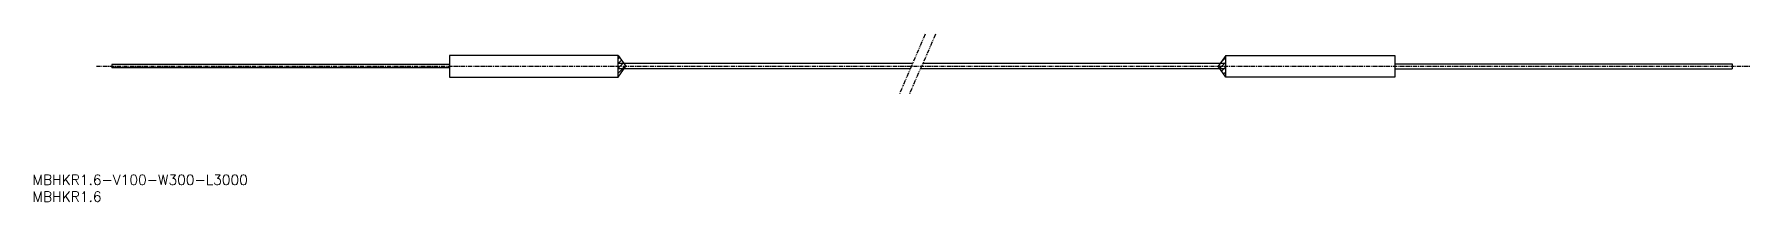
# Model space of a CAD drawing. Extents: x 1 to 509, y 0 to 50.
import ezdxf

# ---------------------------------------------------------------- set-up
doc = ezdxf.new("R2010")
doc.units = 0
doc.linetypes.add('CENTER', pattern=[2, 1.25, -0.25, 0.25, -0.25])
doc.linetypes.add('PHANTOM', pattern=[2.5, 1.25, -0.25, 0.25, -0.25, 0.25, -0.25])
doc.layers.get('0').update_dxf_attribs({"linetype": 'CONTINUOUS'})
doc.layers.add('CENTER', color=1, linetype='CENTER')
doc.styles.get("Standard").update_dxf_attribs({"font": 'txt.shx'})

# ---------------------------------------------------------------- blocks, each defined once
blk = doc.blocks.new('*U2')
at = {"color": 7, "linetype": 'CONTINUOUS'}
blk.add_text('MBHKR1.6', height=3, dxfattribs=at).set_placement((0, 0))
blk = doc.blocks.new('*U3')
at = {"color": 7, "linetype": 'CONTINUOUS'}
blk.add_text('MBHKR1.6-V100-W300-L3000', height=3, dxfattribs=at).set_placement((0, 5))

msp = doc.modelspace()

# ---------------------------------------------------------------- linework, layer by layer
at = {"color": 3, "linetype": 'PHANTOM'}
for p, q in [((264.43, 49.73), (256.82, 32.06)), ((267.42, 49.73), (259.8, 32.06))]:
    msp.add_line(p, q, dxfattribs=at)
at = {"color": 7, "linetype": 'CONTINUOUS'}
for p, q in [((23.47, 40.73), (23.47, 39.73)), ((123.47, 40.73), (23.47, 40.73)), ((173.47, 43.43), (123.47, 43.43)), ((123.47, 43.43), (123.47, 37.03)), ((173.47, 37.03), (173.47, 43.43)), ((260.68, 41.03), (173.47, 41.03)), ((353.47, 41.03), (263.67, 41.03)), ((353.47, 43.43), (403.47, 43.43)), ((353.47, 37.03), (353.47, 43.43)), ((403.47, 43.43), (403.47, 37.03)), ((403.47, 40.98), (503.47, 40.98)), ((503.47, 40.98), (503.47, 39.48)), ((123.47, 39.73), (23.47, 39.73)), ((123.47, 37.03), (173.47, 37.03)), ((259.99, 39.43), (173.47, 39.43)), ((353.47, 39.43), (262.98, 39.43)), ((403.47, 37.03), (353.47, 37.03)), ((403.47, 39.48), (503.47, 39.48))]:
    msp.add_line(p, q, dxfattribs=at)
at = {"color": 3, "linetype": 'CONTINUOUS'}
for p, q in [((173.47, 43.43), (175.78, 40.23)), ((173.47, 42.45), (173.88, 42.86)), ((173.47, 41.04), (174.48, 42.04)), ((173.47, 39.63), (175.07, 41.22)), ((353.47, 43.43), (351.17, 40.23)), ((351.63, 39.59), (353.47, 41.44)), ((351.97, 41.34), (353.47, 42.85)), ((173.47, 38.21), (175.66, 40.4)), ((173.47, 37.03), (175.78, 40.23)), ((353.47, 37.03), (351.17, 40.23)), ((352.22, 38.77), (353.47, 40.02)), ((352.81, 37.95), (353.47, 38.61))]:
    msp.add_line(p, q, dxfattribs=at)
at = {"layer": 'CENTER', "color": 1, "linetype": 'CENTER'}
msp.add_line((18.9, 40.23), (508.63, 40.23), dxfattribs=at)

# ---------------------------------------------------------------- block references
at = {"color": 7, "linetype": 'CONTINUOUS'}
for name in ['*U3', '*U2']:
    msp.add_blockref(name, (0, 0), dxfattribs=at)

doc.saveas('drawing.dxf')
